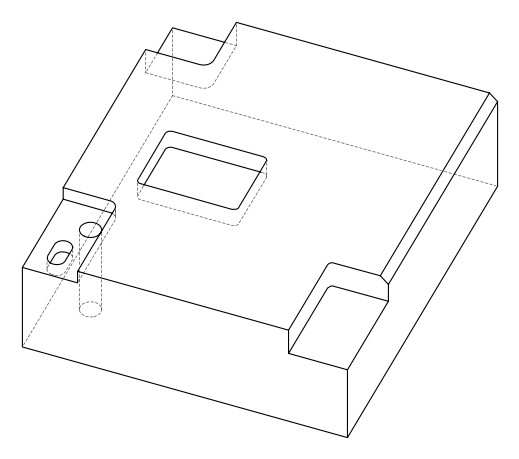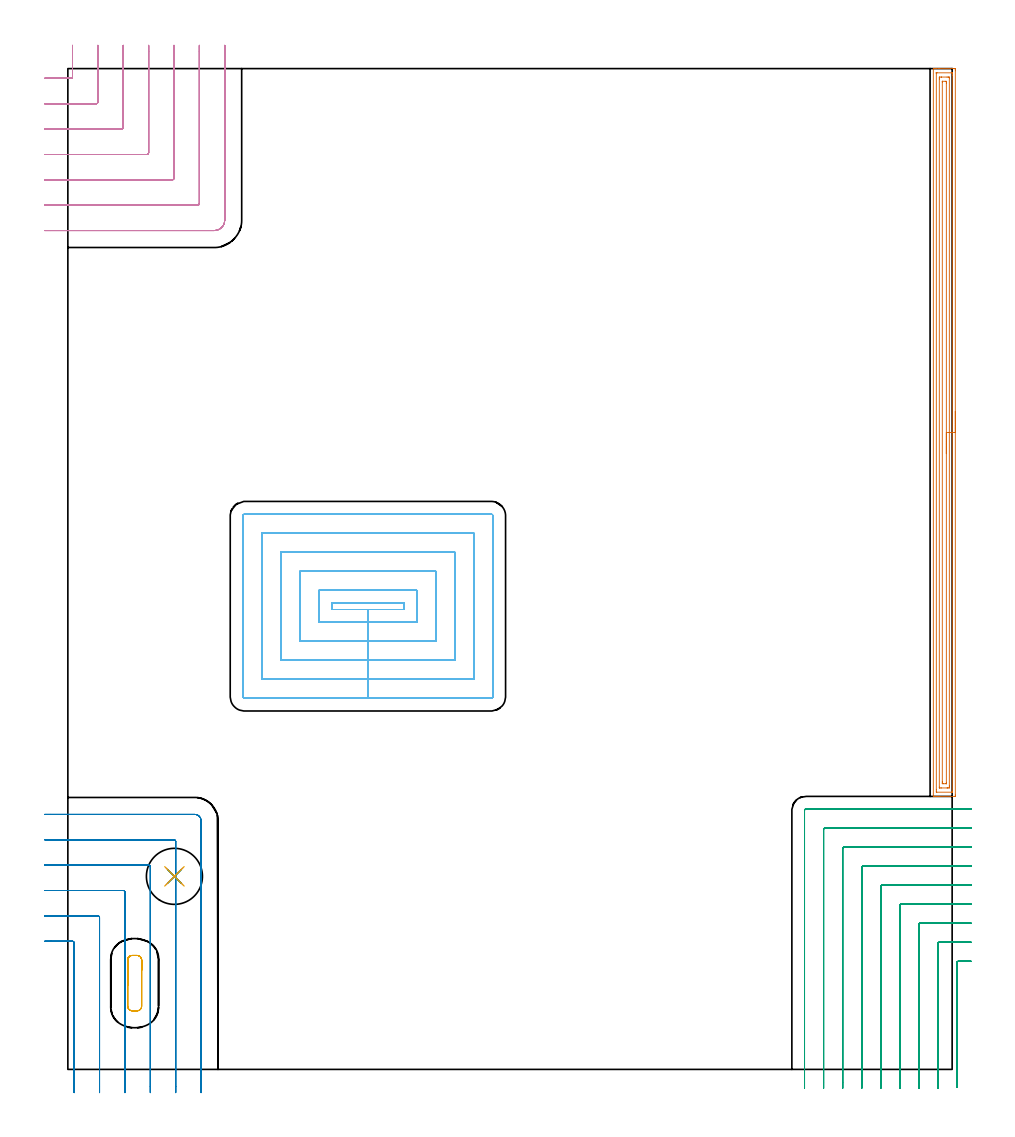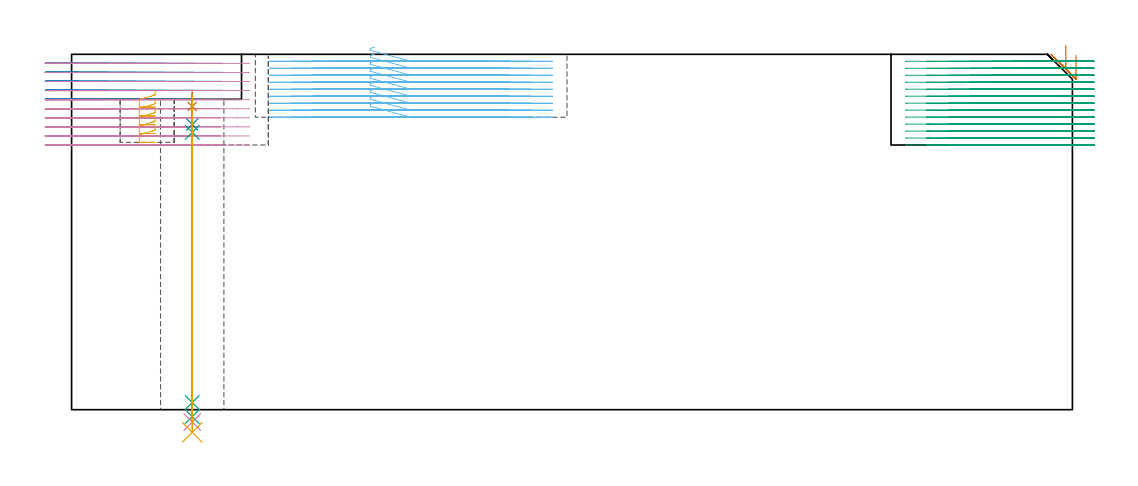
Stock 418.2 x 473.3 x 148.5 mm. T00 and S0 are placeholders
(PLAN: 11 operations, 9 tool changes, 102.3 min)
(1 AREA_MILL | FG_CHAMFER_SURFACE | UGT0205_001 | 11.25 min | 18929 mm3)
(2 MILL_CORNER_NOTCH_RECTANGULAR | CORNER_NOTCH_RECTANGULAR | NXT0201_012 | Follow Part, ap 4, ae 75% | 9.52 min | 171175 mm3)
(3 MILL_CORNER_NOTCH_RECTANGULAR_1 | CORNER_NOTCH_RECTANGULAR_1 | NXT0201_011 | Follow Part, ap 3, ae 75% | 35.79 min | 370201 mm3)
(4 MILL_CORNER_NOTCH_RECTANGULAR_2 | CORNER_NOTCH_RECTANGULAR_2 | NXT0201_012 | Follow Part, ap 4, ae 75% | 15.81 min | 262236 mm3)
(5 MILL_RECTANGULAR_POCKET | POCKET_RECTANGULAR_STRAIGHT | NXT0201_012 | Follow Part, ap 4, ae 75% | 1.16 min | 15552 mm3)
(6 MILL_RECTANGULAR_POCKET_1 | POCKET_RECTANGULAR_STRAIGHT_1 | NXT0201_011 | Follow Part, ap 3, ae 75% | 26.95 min | 338341 mm3)
(7 SPOT_DRILL | STEP1HOLE | NXT0321_9005460120000 | 0.05 min | 174 mm3)
(8 DRILL_BLIND_HOLE_INTO_CENTER | STEP1HOLE | NXT0301_041 | 0.06 min | 289 mm3)
(9 GUN_DRILL_THROUGH_HOLE | STEP1HOLE | UGT0307_002 | 0.59 min | 3326 mm3)
(10 SPADE_DRILL_TO_ENLARGE_THROUGH_HOLE | STEP1HOLE | UGT0306_007 | 0.55 min | 23875 mm3)
(11 DRILL_TO_ENLARGE_THROUGH_HOLE | STEP1HOLE | UGT0301_388 | 0.57 min | 43765 mm3)
(TOOL UGT0205_001 | Chamfer Mill 20 x 3 x 45 deg. | D20 FL50 Z2)
(TOOL NXT0201_012 | ENDMILL 16mm [2P460-1600-NA 1630] | D16 FL38 Z6)
(TOOL NXT0201_011 | ENDMILL 12mm [2P460-1200-NA 1630] | D12 FL38 Z6)
(TOOL NXT0321_9005460120000 | NC Spot Drill, 142deg, 12mm, Carbide, Uncoated | D12 PA142 FL30 Z2)
(TOOL NXT0301_041 | Carbide Drill 7mm [860.1-0700-035A1-MM 2214] | D7 PA140 FL53 Z2)
(TOOL UGT0307_002 | Gun Drill 6 mm | D6 PA130 FL24 Z1)
(TOOL UGT0306_007 | Spade Drill 16.5mm | D16.5 PA132 FL10 Z2)
(TOOL UGT0301_388 | Twist Drill 26.5 mm | D26.5 PA118 FL165 Z2)
(OP 1 AREA_MILL)
G17 G21 G94 G90
T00 M6
G54
G17 G0 G90 X419.7 Y311.2 S1061 M3
G43 Z158.5 H0
Z148.1
G94 G1 Y311.162 Z147.229 F250.
Y311.048 Z146.364
Y310.859 Z145.512
Y310.597 Z144.68
Y310.263 Z143.874
Y309.86 Z143.1
Y309.391 Z142.364
Y308.86 Z141.672
Y308.271 Z141.029
Y307.628 Z140.44
Y306.936 Z139.909
Y306.2 Z139.44
Y305.426 Z139.037
Y304.62 Z138.703
Y303.788 Z138.441
Y302.936 Z138.252
Y302.072 Z138.138
Y301.2 Z138.1
Y129.715
X419.695 Y129.204 Z138.103
X419.692 Y129.11 Z138.106
X419.593 Y129.1 Z138.205
X412.309 Z145.485
X411.764 Z146.033
X411.433 Z146.363
X410.887 Z146.909
X410.556 Z147.238
X409.587 Z148.212
X409.443 Z148.349
X409.419 Y129.101 Z148.373
X409.302 Y129.11 Z148.488
X409.3 Y129.269 Z148.5
Y473.131
X409.302 Y473.29 Z148.488
X409.441 Y473.297 Z148.351
X409.587 Y473.3 Z148.212
X409.895 Z147.905
X410.556 Z147.238
X411.764 Z146.033
X412.309 Z145.485
X418.717 Z139.081
X419.32 Y473.295 Z138.477
X419.692 Y473.29 Z138.105
X419.696 Y473.068 Z138.102
X419.699 Y472.685 Z138.101
X419.7 Y472.297 Z138.1
Y301.2
X418.286 Z139.514
X418.285 Y131.502 Z139.515
X418.284 Y131.135 Z139.516
X418.282 Y131.114 Z139.518
X418.28 Y131.111 Z139.52
X418.267 Y131.107 Z139.533
X418.198 Y131.102 Z139.602
X418.092 Y131.101 Z139.708
X417.961 Y131.1 Z139.839
X410.95 Y131.101 Z146.85
X410.778 Y131.104 Z147.022
X410.747 Y131.106 Z147.053
X410.721 Y131.111 Z147.079
X410.72 Y131.15 Z147.08
X410.716 Y131.339 Z147.084
X410.715 Y131.502 Z147.085
X410.714 Y132.234 Z147.086
Y470.898
X410.716 Y471.264 Z147.084
X410.718 Y471.286 Z147.082
X410.72 Y471.289 Z147.08
X410.733 Y471.293 Z147.067
X410.802 Y471.298 Z146.998
X410.907 Y471.299 Z146.893
X411.039 Y471.3 Z146.761
X418.05 Y471.299 Z139.75
X418.222 Y471.296 Z139.578
X418.252 Y471.294 Z139.548
X418.279 Y471.289 Z139.521
X418.28 Y471.25 Z139.52
X418.284 Y471.061 Z139.516
X418.285 Y470.898 Z139.515
X418.286 Y470.166 Z139.514
Y301.2
X416.871 Z140.929
Y133.997
X416.867 Y133.288 Z140.933
X416.864 Y133.111 Z140.936
X416.691 Y133.107 Z141.109
X415.998 Y133.1 Z141.802
X415.814 Z141.986
X413.185 Z144.615
X412.492 Y133.101 Z145.308
X412.309 Y133.106 Z145.491
X412.135 Y133.114 Z145.665
X412.131 Y133.288 Z145.669
X412.129 Y133.471 Z145.671
Y468.403
X412.133 Y469.112 Z145.667
X412.135 Y469.289 Z145.665
X412.309 Y469.293 Z145.491
X413.001 Y469.3 Z144.799
X413.185 Z144.615
X415.814 Z141.986
X416.507 Y469.299 Z141.293
X416.691 Y469.294 Z141.109
X416.865 Y469.286 Z140.935
X416.869 Y469.112 Z140.931
X416.871 Y468.929 Z140.929
Y301.2
X415.457 Z142.343
Y135.439
X415.455 Y135.262 Z142.345
X415.452 Y135.122 Z142.348
X415.45 Y135.109 Z142.35
X415.442 Y135.106 Z142.358
X415.417 Y135.102 Z142.383
X415.364 Y135.101 Z142.436
X414.036 Y135.1 Z143.764
X413.639 Y135.11 Z144.161
X413.549 Y135.113 Z144.251
X413.546 Y135.174 Z144.254
X413.545 Y135.238 Z144.255
X413.543 Y135.603 Z144.257
Y135.967
Y466.961
X413.545 Y467.138 Z144.255
X413.548 Y467.278 Z144.252
X413.55 Y467.291 Z144.25
X413.558 Y467.294 Z144.242
X413.583 Y467.297 Z144.217
X413.636 Y467.299 Z144.164
X414.964 Y467.3 Z142.836
X415.361 Y467.29 Z142.439
X415.451 Y467.287 Z142.349
X415.454 Y467.226 Z142.346
X415.455 Y467.162 Z142.345
X415.457 Y466.797 Z142.343
Y466.433
Y301.2
Y300.328 Z142.381
Y299.463 Z142.495
Y298.612 Z142.683
Y297.78 Z142.946
Y296.974 Z143.28
Y296.2 Z143.682
Y295.464 Z144.151
Y294.772 Z144.682
Y294.129 Z145.272
Y293.54 Z145.915
Y293.008 Z146.607
Y292.54 Z147.343
Y292.137 Z148.117
Y291.803 Z148.923
Y291.541 Z149.755
Y291.352 Z150.606
Y291.238 Z151.471
Y291.2 Z152.343
G0 Z158.5
M5
M2
(OP 2 MILL_CORNER_NOTCH_RECTANGULAR)
G17 G21 G94 G90
T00 M6
G54
G17 G0 G90 X3. Y-11. S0 M3
G43 Z158.5 H1
Z144.74
G94 G1 Y-8. F250.
Y59.806 F500.
G3 X2.206 Y60.6 R0.8
G1 X-8.
X-11. F250.
G0 Z158.5
X15. Y-11.
Z144.74
G1 Y-8.
Y71.806 F500.
G3 X14.206 Y72.6 R0.8
G1 X-8.
X-11. F250.
G0 Z158.5
X27. Y-11.
Z144.74
G1 Y-8.
Y83.805 F500.
G3 X26.205 Y84.6 R0.8
G1 X-8.
X-11. F250.
G0 Z158.5
X39. Y-11.
Z144.74
G1 Y-8.
Y95.805 F500.
G3 X38.205 Y96.6 R0.8
G1 X-8.
X-11. F250.
G0 Z158.5
X51. Y-11.
Z144.74
G1 Y-8.
Y107.805 F500.
G3 X50.205 Y108.6 R0.8
G1 X-8.
X-11. F250.
G0 Z158.5
X63. Y-11.
Z144.74
G1 Y-8.
Y117.6 F500.
G3 X60. Y120.6 R3.
G1 X-8.
X-11. F250.
G0 Z158.5
X3. Y-11.
Z140.98
G1 Y-8.
Y59.806 F500.
G3 X2.206 Y60.6 R0.8
G1 X-8.
X-11. F250.
G0 Z158.5
X15. Y-11.
Z140.98
G1 Y-8.
Y71.806 F500.
G3 X14.206 Y72.6 R0.8
G1 X-8.
X-11. F250.
G0 Z158.5
X27. Y-11.
Z140.98
G1 Y-8.
Y83.805 F500.
G3 X26.205 Y84.6 R0.8
G1 X-8.
X-11. F250.
G0 Z158.5
X39. Y-11.
Z140.98
G1 Y-8.
Y95.805 F500.
G3 X38.205 Y96.6 R0.8
G1 X-8.
X-11. F250.
G0 Z158.5
X51. Y-11.
Z140.98
G1 Y-8.
Y107.805 F500.
G3 X50.205 Y108.6 R0.8
G1 X-8.
X-11. F250.
G0 Z158.5
X63. Y-11.
Z140.98
G1 Y-8.
Y117.6 F500.
G3 X60. Y120.6 R3.
G1 X-8.
X-11. F250.
G0 Z158.5
X3. Y-11.
Z137.22
G1 Y-8.
Y59.806 F500.
G3 X2.206 Y60.6 R0.8
G1 X-8.
X-11. F250.
G0 Z158.5
X15. Y-11.
Z137.22
G1 Y-8.
Y71.806 F500.
G3 X14.206 Y72.6 R0.8
G1 X-8.
X-11. F250.
G0 Z158.5
X27. Y-11.
Z137.22
G1 Y-8.
Y83.805 F500.
G3 X26.205 Y84.6 R0.8
G1 X-8.
X-11. F250.
G0 Z158.5
X39. Y-11.
Z137.22
G1 Y-8.
Y95.805 F500.
G3 X38.205 Y96.6 R0.8
G1 X-8.
X-11. F250.
G0 Z158.5
X51. Y-11.
Z137.22
G1 Y-8.
Y107.805 F500.
G3 X50.205 Y108.6 R0.8
G1 X-8.
X-11. F250.
G0 Z158.5
X63. Y-11.
Z137.22
G1 Y-8.
Y117.6 F500.
G3 X60. Y120.6 R3.
G1 X-8.
X-11. F250.
G0 Z158.5
X3. Y-11.
Z133.46
G1 Y-8.
Y59.806 F500.
G3 X2.206 Y60.6 R0.8
G1 X-8.
X-11. F250.
G0 Z158.5
X15. Y-11.
Z133.46
G1 Y-8.
Y71.806 F500.
G3 X14.206 Y72.6 R0.8
G1 X-8.
X-11. F250.
G0 Z158.5
X27. Y-11.
Z133.46
G1 Y-8.
Y83.805 F500.
G3 X26.205 Y84.6 R0.8
G1 X-8.
X-11. F250.
G0 Z158.5
X39. Y-11.
Z133.46
G1 Y-8.
Y95.805 F500.
G3 X38.205 Y96.6 R0.8
G1 X-8.
X-11. F250.
G0 Z158.5
X51. Y-11.
Z133.46
G1 Y-8.
Y107.805 F500.
G3 X50.205 Y108.6 R0.8
G1 X-8.
X-11. F250.
G0 Z158.5
X63. Y-11.
Z133.46
G1 Y-8.
Y117.6 F500.
G3 X60. Y120.6 R3.
G1 X-8.
X-11. F250.
G0 Z158.5
X3. Y-11.
Z129.7
G1 Y-8.
Y59.806 F500.
G3 X2.206 Y60.6 R0.8
G1 X-8.
X-11. F250.
G0 Z158.5
X15. Y-11.
Z129.7
G1 Y-8.
Y71.806 F500.
G3 X14.206 Y72.6 R0.8
G1 X-8.
X-11. F250.
G0 Z158.5
X27. Y-11.
Z129.7
G1 Y-8.
Y83.805 F500.
G3 X26.205 Y84.6 R0.8
G1 X-8.
X-11. F250.
G0 Z158.5
X39. Y-11.
Z129.7
G1 Y-8.
Y95.805 F500.
G3 X38.205 Y96.6 R0.8
G1 X-8.
X-11. F250.
G0 Z158.5
X51. Y-11.
Z129.7
G1 Y-8.
Y107.805 F500.
G3 X50.205 Y108.6 R0.8
G1 X-8.
X-11. F250.
G0 Z158.5
X63. Y-11.
Z129.7
G1 Y-8.
Y117.6 F500.
G3 X60. Y120.6 R3.
G1 X-8.
X-11. F250.
G0 Z158.5
M5
M2
(OP 3 MILL_CORNER_NOTCH_RECTANGULAR_1)
G17 G21 G94 G90
T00 M6
G54
G17 G0 G90 X427.2 Y51.134 S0 M3
G43 Z158.5 H1
Z145.585
G94 G1 X424.2 Y51.104 F250.
G2 X423.475 Y51.1 R72. F500.
G1 X420.994
G3 X420.4 Y50.506 R0.6
G1 Y-5.582
Y-8.582 F250.
G0 Z158.5
X427.2 Y60.139
Z145.585
G1 X424.2 Y60.104
G2 X423.475 Y60.1 R63. F500.
G1 X411.994
G3 X411.4 Y59.506 R0.6
G1 Y-6.
Y-9. F250.
G0 Z158.5
X427.2 Y69.145
Z145.585
G1 X424.2 Y69.105
G2 X423.475 Y69.1 R54. F500.
G1 X402.995
G3 X402.4 Y68.505 R0.6
G1 Y-6.
Y-9. F250.
G0 Z158.5
X427.2 Y78.154
Z145.585
G1 X424.2 Y78.106
G2 X423.475 Y78.1 R45. F500.
G1 X393.995
G3 X393.4 Y77.505 R0.6
G1 Y-6.
Y-9. F250.
G0 Z158.5
X427.199 Y87.168
Z145.585
G1 X424.2 Y87.107
G2 X423.475 Y87.1 R36. F500.
G1 X384.995
G3 X384.4 Y86.505 R0.6
G1 Y-6.
Y-9. F250.
G0 Z158.5
X427.199 Y96.19
Z145.585
G1 X424.2 Y96.11
G2 X423.475 Y96.1 R27. F500.
G1 X375.996
G3 X375.4 Y95.504 R0.6
G1 Y-6.
Y-9. F250.
G0 Z158.5
X427.198 Y105.235
Z145.585
G1 X424.2 Y105.115
G2 X423.475 Y105.1 R18. F500.
G1 X366.996
G3 X366.4 Y104.504 R0.6
G1 Y-6.
Y-9. F250.
G0 Z158.5
X427.19 Y114.371
Z145.585
G1 X424.2 Y114.129
G2 X423.475 Y114.1 R9. F500.
G1 X357.996
G3 X357.4 Y113.504 R0.6
G1 Y-6.
Y-9. F250.
G0 Z158.5
X426.475 Y123.1
Z145.585
G1 X423.475
X349. F500.
G3 X348.4 Y122.5 R0.6
G1 Y-6.
Y-9. F250.
G0 Z158.5
X427.2 Y51.1
Z142.669
G1 X424.2
X420.994 F500.
G3 X420.4 Y50.506 R0.6
G1 Y-5.582
Y-8.582 F250.
G0 Z158.5
X427.2 Y60.1
Z142.669
G1 X424.2
X411.994 F500.
G3 X411.4 Y59.506 R0.6
G1 Y-6.
Y-9. F250.
G0 Z158.5
X427.2 Y69.1
Z142.669
G1 X424.2
X402.995 F500.
G3 X402.4 Y68.505 R0.6
G1 Y-6.
Y-9. F250.
G0 Z158.5
X427.2 Y78.1
Z142.669
G1 X424.2
X393.995 F500.
G3 X393.4 Y77.505 R0.6
G1 Y-6.
Y-9. F250.
G0 Z158.5
X427.2 Y87.1
Z142.669
G1 X424.2
X384.995 F500.
G3 X384.4 Y86.505 R0.6
G1 Y-6.
Y-9. F250.
G0 Z158.5
X427.2 Y96.1
Z142.669
G1 X424.2
X375.996 F500.
G3 X375.4 Y95.504 R0.6
G1 Y-6.
Y-9. F250.
G0 Z158.5
X427.2 Y105.1
Z142.669
G1 X424.2
X366.996 F500.
G3 X366.4 Y104.504 R0.6
G1 Y-6.
Y-9. F250.
G0 Z158.5
X427.2 Y114.1
Z142.669
G1 X424.2
X357.996 F500.
G3 X357.4 Y113.504 R0.6
G1 Y-6.
Y-9. F250.
G0 Z158.5
X427.2 Y123.1
Z142.669
G1 X424.2
X349. F500.
G3 X348.4 Y122.5 R0.6
G1 Y-6.
Y-9. F250.
G0 Z158.5
X427.2 Y51.1
Z139.754
G1 X424.2
X420.994 F500.
G3 X420.4 Y50.506 R0.6
G1 Y-5.582
Y-8.582 F250.
G0 Z158.5
X427.2 Y60.1
Z139.754
G1 X424.2
X411.994 F500.
G3 X411.4 Y59.506 R0.6
G1 Y-6.
Y-9. F250.
G0 Z158.5
X427.2 Y69.1
Z139.754
G1 X424.2
X402.995 F500.
G3 X402.4 Y68.505 R0.6
G1 Y-6.
Y-9. F250.
G0 Z158.5
X427.2 Y78.1
Z139.754
G1 X424.2
X393.995 F500.
G3 X393.4 Y77.505 R0.6
G1 Y-6.
Y-9. F250.
G0 Z158.5
X427.2 Y87.1
Z139.754
G1 X424.2
X384.995 F500.
G3 X384.4 Y86.505 R0.6
G1 Y-6.
Y-9. F250.
G0 Z158.5
X427.2 Y96.1
Z139.754
G1 X424.2
X375.996 F500.
G3 X375.4 Y95.504 R0.6
G1 Y-6.
Y-9. F250.
G0 Z158.5
X427.2 Y105.1
Z139.754
G1 X424.2
X366.996 F500.
G3 X366.4 Y104.504 R0.6
G1 Y-6.
Y-9. F250.
G0 Z158.5
X427.2 Y114.1
Z139.754
G1 X424.2
X357.996 F500.
G3 X357.4 Y113.504 R0.6
G1 Y-6.
Y-9. F250.
G0 Z158.5
X427.2 Y123.1
Z139.754
G1 X424.2
X349. F500.
G3 X348.4 Y122.5 R0.6
G1 Y-6.
Y-9. F250.
G0 Z158.5
X427.2 Y51.1
Z136.838
G1 X424.2
X420.994 F500.
G3 X420.4 Y50.506 R0.6
G1 Y-5.582
Y-8.582 F250.
G0 Z158.5
X427.2 Y60.1
Z136.838
G1 X424.2
X411.994 F500.
G3 X411.4 Y59.506 R0.6
G1 Y-6.
Y-9. F250.
G0 Z158.5
X427.2 Y69.1
Z136.838
G1 X424.2
X402.995 F500.
G3 X402.4 Y68.505 R0.6
G1 Y-6.
Y-9. F250.
G0 Z158.5
X427.2 Y78.1
Z136.838
G1 X424.2
X393.995 F500.
G3 X393.4 Y77.505 R0.6
G1 Y-6.
Y-9. F250.
G0 Z158.5
X427.2 Y87.1
Z136.838
G1 X424.2
X384.995 F500.
G3 X384.4 Y86.505 R0.6
G1 Y-6.
Y-9. F250.
G0 Z158.5
X427.2 Y96.1
Z136.838
G1 X424.2
X375.996 F500.
G3 X375.4 Y95.504 R0.6
G1 Y-6.
Y-9. F250.
G0 Z158.5
X427.2 Y105.1
Z136.838
G1 X424.2
X366.996 F500.
G3 X366.4 Y104.504 R0.6
G1 Y-6.
Y-9. F250.
G0 Z158.5
X427.2 Y114.1
Z136.838
G1 X424.2
X357.996 F500.
G3 X357.4 Y113.504 R0.6
G1 Y-6.
Y-9. F250.
G0 Z158.5
X427.2 Y123.1
Z136.838
G1 X424.2
X349. F500.
G3 X348.4 Y122.5 R0.6
G1 Y-6.
Y-9. F250.
G0 Z158.5
X427.2 Y51.1
Z133.923
G1 X424.2
X420.994 F500.
G3 X420.4 Y50.506 R0.6
G1 Y-5.582
Y-8.582 F250.
G0 Z158.5
X427.2 Y60.1
Z133.923
G1 X424.2
X411.994 F500.
G3 X411.4 Y59.506 R0.6
G1 Y-6.
Y-9. F250.
G0 Z158.5
X427.2 Y69.1
Z133.923
G1 X424.2
X402.995 F500.
G3 X402.4 Y68.505 R0.6
G1 Y-6.
Y-9. F250.
G0 Z158.5
X427.2 Y78.1
Z133.923
G1 X424.2
X393.995 F500.
G3 X393.4 Y77.505 R0.6
G1 Y-6.
Y-9. F250.
G0 Z158.5
X427.2 Y87.1
Z133.923
G1 X424.2
X384.995 F500.
G3 X384.4 Y86.505 R0.6
G1 Y-6.
Y-9. F250.
G0 Z158.5
X427.2 Y96.1
Z133.923
G1 X424.2
X375.996 F500.
G3 X375.4 Y95.504 R0.6
G1 Y-6.
Y-9. F250.
G0 Z158.5
X427.2 Y105.1
Z133.923
G1 X424.2
X366.996 F500.
G3 X366.4 Y104.504 R0.6
G1 Y-6.
Y-9. F250.
G0 Z158.5
X427.2 Y114.1
Z133.923
G1 X424.2
X357.996 F500.
G3 X357.4 Y113.504 R0.6
G1 Y-6.
Y-9. F250.
G0 Z158.5
X427.2 Y123.1
Z133.923
G1 X424.2
X349. F500.
G3 X348.4 Y122.5 R0.6
G1 Y-6.
Y-9. F250.
G0 Z158.5
X427.2 Y51.1
Z131.008
G1 X424.2
X420.994 F500.
G3 X420.4 Y50.506 R0.6
G1 Y-5.582
Y-8.582 F250.
G0 Z158.5
X427.2 Y60.1
Z131.008
G1 X424.2
X411.994 F500.
G3 X411.4 Y59.506 R0.6
G1 Y-6.
Y-9. F250.
G0 Z158.5
X427.2 Y69.1
Z131.008
G1 X424.2
X402.995 F500.
G3 X402.4 Y68.505 R0.6
G1 Y-6.
Y-9. F250.
G0 Z158.5
X427.2 Y78.1
Z131.008
G1 X424.2
X393.995 F500.
G3 X393.4 Y77.505 R0.6
G1 Y-6.
Y-9. F250.
G0 Z158.5
X427.2 Y87.1
Z131.008
G1 X424.2
X384.995 F500.
G3 X384.4 Y86.505 R0.6
G1 Y-6.
Y-9. F250.
G0 Z158.5
X427.2 Y96.1
Z131.008
G1 X424.2
X375.996 F500.
G3 X375.4 Y95.504 R0.6
G1 Y-6.
Y-9. F250.
G0 Z158.5
X427.2 Y105.1
Z131.008
G1 X424.2
X366.996 F500.
G3 X366.4 Y104.504 R0.6
G1 Y-6.
Y-9. F250.
G0 Z158.5
X427.2 Y114.1
Z131.008
G1 X424.2
X357.996 F500.
G3 X357.4 Y113.504 R0.6
G1 Y-6.
Y-9. F250.
G0 Z158.5
X427.2 Y123.1
Z131.008
G1 X424.2
X349. F500.
G3 X348.4 Y122.5 R0.6
G1 Y-6.
Y-9. F250.
G0 Z158.5
X427.2 Y51.1
Z128.092
G1 X424.2
X420.994 F500.
G3 X420.4 Y50.506 R0.6
G1 Y-5.582
Y-8.582 F250.
G0 Z158.5
X427.2 Y60.1
Z128.092
G1 X424.2
X411.994 F500.
G3 X411.4 Y59.506 R0.6
G1 Y-6.
Y-9. F250.
G0 Z158.5
X427.2 Y69.1
Z128.092
G1 X424.2
X402.995 F500.
G3 X402.4 Y68.505 R0.6
G1 Y-6.
Y-9. F250.
G0 Z158.5
X427.2 Y78.1
Z128.092
G1 X424.2
X393.995 F500.
G3 X393.4 Y77.505 R0.6
G1 Y-6.
Y-9. F250.
G0 Z158.5
X427.2 Y87.1
Z128.092
G1 X424.2
X384.995 F500.
G3 X384.4 Y86.505 R0.6
G1 Y-6.
Y-9. F250.
G0 Z158.5
X427.2 Y96.1
Z128.092
G1 X424.2
X375.996 F500.
G3 X375.4 Y95.504 R0.6
G1 Y-6.
Y-9. F250.
G0 Z158.5
X427.2 Y105.1
Z128.092
G1 X424.2
X366.996 F500.
G3 X366.4 Y104.504 R0.6
G1 Y-6.
Y-9. F250.
G0 Z158.5
X427.2 Y114.1
Z128.092
G1 X424.2
X357.996 F500.
G3 X357.4 Y113.504 R0.6
G1 Y-6.
Y-9. F250.
G0 Z158.5
X427.2 Y123.1
Z128.092
G1 X424.2
X349. F500.
G3 X348.4 Y122.5 R0.6
G1 Y-6.
Y-9. F250.
G0 Z158.5
X427.2 Y51.1
Z125.177
G1 X424.2
X420.994 F500.
G3 X420.4 Y50.506 R0.6
G1 Y-5.582
Y-8.582 F250.
G0 Z158.5
X427.2 Y60.1
Z125.177
G1 X424.2
X411.994 F500.
G3 X411.4 Y59.506 R0.6
G1 Y-6.
Y-9. F250.
G0 Z158.5
X427.2 Y69.1
Z125.177
G1 X424.2
X402.995 F500.
G3 X402.4 Y68.505 R0.6
G1 Y-6.
Y-9. F250.
G0 Z158.5
X427.2 Y78.1
Z125.177
G1 X424.2
X393.995 F500.
G3 X393.4 Y77.505 R0.6
G1 Y-6.
Y-9. F250.
G0 Z158.5
X427.2 Y87.1
Z125.177
G1 X424.2
X384.995 F500.
G3 X384.4 Y86.505 R0.6
G1 Y-6.
Y-9. F250.
G0 Z158.5
X427.2 Y96.1
Z125.177
G1 X424.2
X375.996 F500.
G3 X375.4 Y95.504 R0.6
G1 Y-6.
Y-9. F250.
G0 Z158.5
X427.2 Y105.1
Z125.177
G1 X424.2
X366.996 F500.
G3 X366.4 Y104.504 R0.6
G1 Y-6.
Y-9. F250.
G0 Z158.5
X427.2 Y114.1
Z125.177
G1 X424.2
X357.996 F500.
G3 X357.4 Y113.504 R0.6
G1 Y-6.
Y-9. F250.
G0 Z158.5
X427.2 Y123.1
Z125.177
G1 X424.2
X349. F500.
G3 X348.4 Y122.5 R0.6
G1 Y-6.
Y-9. F250.
G0 Z158.5
X427.2 Y51.1
Z122.262
G1 X424.2
X420.994 F500.
G3 X420.4 Y50.506 R0.6
G1 Y-5.582
Y-8.582 F250.
G0 Z158.5
X427.2 Y60.1
Z122.262
G1 X424.2
X411.994 F500.
G3 X411.4 Y59.506 R0.6
G1 Y-6.
Y-9. F250.
G0 Z158.5
X427.2 Y69.1
Z122.262
G1 X424.2
X402.995 F500.
G3 X402.4 Y68.505 R0.6
G1 Y-6.
Y-9. F250.
G0 Z158.5
X427.2 Y78.1
Z122.262
G1 X424.2
X393.995 F500.
G3 X393.4 Y77.505 R0.6
G1 Y-6.
Y-9. F250.
G0 Z158.5
X427.2 Y87.1
Z122.262
G1 X424.2
X384.995 F500.
G3 X384.4 Y86.505 R0.6
G1 Y-6.
Y-9. F250.
G0 Z158.5
X427.2 Y96.1
Z122.262
G1 X424.2
X375.996 F500.
G3 X375.4 Y95.504 R0.6
G1 Y-6.
Y-9. F250.
G0 Z158.5
X427.2 Y105.1
Z122.262
G1 X424.2
X366.996 F500.
G3 X366.4 Y104.504 R0.6
G1 Y-6.
Y-9. F250.
G0 Z158.5
X427.2 Y114.1
Z122.262
G1 X424.2
X357.996 F500.
G3 X357.4 Y113.504 R0.6
G1 Y-6.
Y-9. F250.
G0 Z158.5
X427.2 Y123.1
Z122.262
G1 X424.2
X349. F500.
G3 X348.4 Y122.5 R0.6
G1 Y-6.
Y-9. F250.
G0 Z158.5
X427.2 Y51.1
Z119.346
G1 X424.2
X420.994 F500.
G3 X420.4 Y50.506 R0.6
G1 Y-5.582
Y-8.582 F250.
G0 Z158.5
X427.2 Y60.1
Z119.346
G1 X424.2
X411.994 F500.
G3 X411.4 Y59.506 R0.6
G1 Y-6.
Y-9. F250.
G0 Z158.5
X427.2 Y69.1
Z119.346
G1 X424.2
X402.995 F500.
G3 X402.4 Y68.505 R0.6
G1 Y-6.
Y-9. F250.
G0 Z158.5
X427.2 Y78.1
Z119.346
G1 X424.2
X393.995 F500.
G3 X393.4 Y77.505 R0.6
G1 Y-6.
Y-9. F250.
G0 Z158.5
X427.2 Y87.1
Z119.346
G1 X424.2
X384.995 F500.
G3 X384.4 Y86.505 R0.6
G1 Y-6.
Y-9. F250.
G0 Z158.5
X427.2 Y96.1
Z119.346
G1 X424.2
X375.996 F500.
G3 X375.4 Y95.504 R0.6
G1 Y-6.
Y-9. F250.
G0 Z158.5
X427.2 Y105.1
Z119.346
G1 X424.2
X366.996 F500.
G3 X366.4 Y104.504 R0.6
G1 Y-6.
Y-9. F250.
G0 Z158.5
X427.2 Y114.1
Z119.346
G1 X424.2
X357.996 F500.
G3 X357.4 Y113.504 R0.6
G1 Y-6.
Y-9. F250.
G0 Z158.5
X427.2 Y123.1
Z119.346
G1 X424.2
X349. F500.
G3 X348.4 Y122.5 R0.6
G1 Y-6.
Y-9. F250.
G0 Z158.5
X427.2 Y51.1
Z116.431
G1 X424.2
X420.994 F500.
G3 X420.4 Y50.506 R0.6
G1 Y-5.582
Y-8.582 F250.
G0 Z158.5
X427.2 Y60.1
Z116.431
G1 X424.2
X411.994 F500.
G3 X411.4 Y59.506 R0.6
G1 Y-6.
Y-9. F250.
G0 Z158.5
X427.2 Y69.1
Z116.431
G1 X424.2
X402.995 F500.
G3 X402.4 Y68.505 R0.6
G1 Y-6.
Y-9. F250.
G0 Z158.5
X427.2 Y78.1
Z116.431
G1 X424.2
X393.995 F500.
G3 X393.4 Y77.505 R0.6
G1 Y-6.
Y-9. F250.
G0 Z158.5
X427.2 Y87.1
Z116.431
G1 X424.2
X384.995 F500.
G3 X384.4 Y86.505 R0.6
G1 Y-6.
Y-9. F250.
G0 Z158.5
X427.2 Y96.1
Z116.431
G1 X424.2
X375.996 F500.
G3 X375.4 Y95.504 R0.6
G1 Y-6.
Y-9. F250.
G0 Z158.5
X427.2 Y105.1
Z116.431
G1 X424.2
X366.996 F500.
G3 X366.4 Y104.504 R0.6
G1 Y-6.
Y-9. F250.
G0 Z158.5
X427.2 Y114.1
Z116.431
G1 X424.2
X357.996 F500.
G3 X357.4 Y113.504 R0.6
G1 Y-6.
Y-9. F250.
G0 Z158.5
X427.2 Y123.1
Z116.431
G1 X424.2
X349. F500.
G3 X348.4 Y122.5 R0.6
G1 Y-6.
Y-9. F250.
G0 Z158.5
X427.2 Y51.1
Z113.515
G1 X424.2
X420.994 F500.
G3 X420.4 Y50.506 R0.6
G1 Y-5.582
Y-8.582 F250.
G0 Z158.5
X427.2 Y60.1
Z113.515
G1 X424.2
X411.994 F500.
G3 X411.4 Y59.506 R0.6
G1 Y-6.
Y-9. F250.
G0 Z158.5
X427.2 Y69.1
Z113.515
G1 X424.2
X402.995 F500.
G3 X402.4 Y68.505 R0.6
G1 Y-6.
Y-9. F250.
G0 Z158.5
X427.2 Y78.1
Z113.515
G1 X424.2
X393.995 F500.
G3 X393.4 Y77.505 R0.6
G1 Y-6.
Y-9. F250.
G0 Z158.5
X427.2 Y87.1
Z113.515
G1 X424.2
X384.995 F500.
G3 X384.4 Y86.505 R0.6
G1 Y-6.
Y-9. F250.
G0 Z158.5
X427.2 Y96.1
Z113.515
G1 X424.2
X375.996 F500.
G3 X375.4 Y95.504 R0.6
G1 Y-6.
Y-9. F250.
G0 Z158.5
X427.2 Y105.1
Z113.515
G1 X424.2
X366.996 F500.
G3 X366.4 Y104.504 R0.6
G1 Y-6.
Y-9. F250.
G0 Z158.5
X427.2 Y114.1
Z113.515
G1 X424.2
X357.996 F500.
G3 X357.4 Y113.504 R0.6
G1 Y-6.
Y-9. F250.
G0 Z158.5
X427.2 Y123.1
Z113.515
G1 X424.2
X349. F500.
G3 X348.4 Y122.5 R0.6
G1 Y-6.
Y-9. F250.
G0 Z158.5
X427.2 Y51.1
Z110.6
G1 X424.2
X420.994 F500.
G3 X420.4 Y50.506 R0.6
G1 Y-5.582
Y-8.582 F250.
G0 Z158.5
X427.2 Y60.1
Z110.6
G1 X424.2
X411.994 F500.
G3 X411.4 Y59.506 R0.6
G1 Y-6.
Y-9. F250.
G0 Z158.5
X427.2 Y69.1
Z110.6
G1 X424.2
X402.995 F500.
G3 X402.4 Y68.505 R0.6
G1 Y-6.
Y-9. F250.
G0 Z158.5
X427.2 Y78.1
Z110.6
G1 X424.2
X393.995 F500.
G3 X393.4 Y77.505 R0.6
G1 Y-6.
Y-9. F250.
G0 Z158.5
X427.2 Y87.1
Z110.6
G1 X424.2
X384.995 F500.
G3 X384.4 Y86.505 R0.6
G1 Y-6.
Y-9. F250.
G0 Z158.5
X427.2 Y96.1
Z110.6
G1 X424.2
X375.996 F500.
G3 X375.4 Y95.504 R0.6
G1 Y-6.
Y-9. F250.
G0 Z158.5
X427.2 Y105.1
Z110.6
G1 X424.2
X366.996 F500.
G3 X366.4 Y104.504 R0.6
G1 Y-6.
Y-9. F250.
G0 Z158.5
X427.2 Y114.1
Z110.6
G1 X424.2
X357.996 F500.
G3 X357.4 Y113.504 R0.6
G1 Y-6.
Y-9. F250.
G0 Z158.5
X427.2 Y123.1
Z110.6
G1 X424.2
X349. F500.
G3 X348.4 Y122.5 R0.6
G1 Y-6.
Y-9. F250.
G0 Z158.5
M5
M2
(OP 4 MILL_CORNER_NOTCH_RECTANGULAR_2)
G17 G21 G94 G90
T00 M6
G54
G17 G0 G90 X-11. Y468.7 S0 M3
G43 Z158.5 H1
Z144.71
G94 G1 X-8. F250.
X1.406 F500.
G3 X2.2 Y469.494 R0.8
G1 Y481.3
Y484.3 F250.
G0 Z158.5
X-11. Y456.7
Z144.71
G1 X-8.
X13.406 F500.
G3 X14.2 Y457.494 R0.8
G1 Y481.3
Y484.3 F250.
G0 Z158.5
X-11. Y444.7
Z144.71
G1 X-8.
X25.405 F500.
G3 X26.2 Y445.495 R0.8
G1 Y481.3
Y484.3 F250.
G0 Z158.5
X-11. Y432.7
Z144.71
G1 X-8.
X37.405 F500.
G3 X38.2 Y433.495 R0.8
G1 Y481.3
Y484.3 F250.
G0 Z158.5
X-11. Y420.7
Z144.71
G1 X-8.
X49.405 F500.
G3 X50.2 Y421.495 R0.8
G1 Y481.3
Y484.3 F250.
G0 Z158.5
X-11. Y408.7
Z144.71
G1 X-8.
X61.405 F500.
G3 X62.2 Y409.495 R0.8
G1 Y481.3
Y484.3 F250.
G0 Z158.5
X-11. Y396.7
Z144.71
G1 X-8.
X69.2 F500.
G3 X74.2 Y401.7 R5.
G1 Y481.3
Y484.3 F250.
G0 Z158.5
X-11. Y468.7
Z140.92
G1 X-8.
X1.406 F500.
G3 X2.2 Y469.494 R0.8
G1 Y481.3
Y484.3 F250.
G0 Z158.5
X-11. Y456.7
Z140.92
G1 X-8.
X13.406 F500.
G3 X14.2 Y457.494 R0.8
G1 Y481.3
Y484.3 F250.
G0 Z158.5
X-11. Y444.7
Z140.92
G1 X-8.
X25.405 F500.
G3 X26.2 Y445.495 R0.8
G1 Y481.3
Y484.3 F250.
G0 Z158.5
X-11. Y432.7
Z140.92
G1 X-8.
X37.405 F500.
G3 X38.2 Y433.495 R0.8
G1 Y481.3
Y484.3 F250.
G0 Z158.5
X-11. Y420.7
Z140.92
G1 X-8.
X49.405 F500.
G3 X50.2 Y421.495 R0.8
G1 Y481.3
Y484.3 F250.
G0 Z158.5
X-11. Y408.7
Z140.92
G1 X-8.
X61.405 F500.
G3 X62.2 Y409.495 R0.8
G1 Y481.3
Y484.3 F250.
G0 Z158.5
X-11. Y396.7
Z140.92
G1 X-8.
X69.2 F500.
G3 X74.2 Y401.7 R5.
G1 Y481.3
Y484.3 F250.
G0 Z158.5
X-11. Y468.7
Z137.13
G1 X-8.
X1.406 F500.
G3 X2.2 Y469.494 R0.8
G1 Y481.3
Y484.3 F250.
G0 Z158.5
X-11. Y456.7
Z137.13
G1 X-8.
X13.406 F500.
G3 X14.2 Y457.494 R0.8
G1 Y481.3
Y484.3 F250.
G0 Z158.5
X-11. Y444.7
Z137.13
G1 X-8.
X25.405 F500.
G3 X26.2 Y445.495 R0.8
G1 Y481.3
Y484.3 F250.
G0 Z158.5
X-11. Y432.7
Z137.13
G1 X-8.
X37.405 F500.
G3 X38.2 Y433.495 R0.8
G1 Y481.3
Y484.3 F250.
G0 Z158.5
X-11. Y420.7
Z137.13
G1 X-8.
X49.405 F500.
G3 X50.2 Y421.495 R0.8
G1 Y481.3
Y484.3 F250.
G0 Z158.5
X-11. Y408.7
Z137.13
G1 X-8.
X61.405 F500.
G3 X62.2 Y409.495 R0.8
G1 Y481.3
Y484.3 F250.
G0 Z158.5
X-11. Y396.7
Z137.13
G1 X-8.
X69.2 F500.
G3 X74.2 Y401.7 R5.
G1 Y481.3
Y484.3 F250.
G0 Z158.5
X-11. Y468.7
Z133.34
G1 X-8.
X1.406 F500.
G3 X2.2 Y469.494 R0.8
G1 Y481.3
Y484.3 F250.
G0 Z158.5
X-11. Y456.7
Z133.34
G1 X-8.
X13.406 F500.
G3 X14.2 Y457.494 R0.8
G1 Y481.3
Y484.3 F250.
G0 Z158.5
X-11. Y444.7
Z133.34
G1 X-8.
X25.405 F500.
G3 X26.2 Y445.495 R0.8
G1 Y481.3
Y484.3 F250.
G0 Z158.5
X-11. Y432.7
Z133.34
G1 X-8.
X37.405 F500.
G3 X38.2 Y433.495 R0.8
G1 Y481.3
Y484.3 F250.
G0 Z158.5
X-11. Y420.7
Z133.34
G1 X-8.
X49.405 F500.
G3 X50.2 Y421.495 R0.8
G1 Y481.3
Y484.3 F250.
G0 Z158.5
X-11. Y408.7
Z133.34
G1 X-8.
X61.405 F500.
G3 X62.2 Y409.495 R0.8
G1 Y481.3
Y484.3 F250.
G0 Z158.5
X-11. Y396.7
Z133.34
G1 X-8.
X69.2 F500.
G3 X74.2 Y401.7 R5.
G1 Y481.3
Y484.3 F250.
G0 Z158.5
X-11. Y468.7
Z129.55
G1 X-8.
X1.406 F500.
G3 X2.2 Y469.494 R0.8
G1 Y481.3
Y484.3 F250.
G0 Z158.5
X-11. Y456.7
Z129.55
G1 X-8.
X13.406 F500.
G3 X14.2 Y457.494 R0.8
G1 Y481.3
Y484.3 F250.
G0 Z158.5
X-11. Y444.7
Z129.55
G1 X-8.
X25.405 F500.
G3 X26.2 Y445.495 R0.8
G1 Y481.3
Y484.3 F250.
G0 Z158.5
X-11. Y432.7
Z129.55
G1 X-8.
X37.405 F500.
G3 X38.2 Y433.495 R0.8
G1 Y481.3
Y484.3 F250.
G0 Z158.5
X-11. Y420.7
Z129.55
G1 X-8.
X49.405 F500.
G3 X50.2 Y421.495 R0.8
G1 Y481.3
Y484.3 F250.
G0 Z158.5
X-11. Y408.7
Z129.55
G1 X-8.
X61.405 F500.
G3 X62.2 Y409.495 R0.8
G1 Y481.3
Y484.3 F250.
G0 Z158.5
X-11. Y396.7
Z129.55
G1 X-8.
X69.2 F500.
G3 X74.2 Y401.7 R5.
G1 Y481.3
Y484.3 F250.
G0 Z158.5
X-11. Y468.7
Z125.76
G1 X-8.
X1.406 F500.
G3 X2.2 Y469.494 R0.8
G1 Y481.3
Y484.3 F250.
G0 Z158.5
X-11. Y456.7
Z125.76
G1 X-8.
X13.406 F500.
G3 X14.2 Y457.494 R0.8
G1 Y481.3
Y484.3 F250.
G0 Z158.5
X-11. Y444.7
Z125.76
G1 X-8.
X25.405 F500.
G3 X26.2 Y445.495 R0.8
G1 Y481.3
Y484.3 F250.
G0 Z158.5
X-11. Y432.7
Z125.76
G1 X-8.
X37.405 F500.
G3 X38.2 Y433.495 R0.8
G1 Y481.3
Y484.3 F250.
G0 Z158.5
X-11. Y420.7
Z125.76
G1 X-8.
X49.405 F500.
G3 X50.2 Y421.495 R0.8
G1 Y481.3
Y484.3 F250.
G0 Z158.5
X-11. Y408.7
Z125.76
G1 X-8.
X61.405 F500.
G3 X62.2 Y409.495 R0.8
G1 Y481.3
Y484.3 F250.
G0 Z158.5
X-11. Y396.7
Z125.76
G1 X-8.
X69.2 F500.
G3 X74.2 Y401.7 R5.
G1 Y481.3
Y484.3 F250.
G0 Z158.5
X-11. Y468.7
Z121.97
G1 X-8.
X1.406 F500.
G3 X2.2 Y469.494 R0.8
G1 Y481.3
Y484.3 F250.
G0 Z158.5
X-11. Y456.7
Z121.97
G1 X-8.
X13.406 F500.
G3 X14.2 Y457.494 R0.8
G1 Y481.3
Y484.3 F250.
G0 Z158.5
X-11. Y444.7
Z121.97
G1 X-8.
X25.405 F500.
G3 X26.2 Y445.495 R0.8
G1 Y481.3
Y484.3 F250.
G0 Z158.5
X-11. Y432.7
Z121.97
G1 X-8.
X37.405 F500.
G3 X38.2 Y433.495 R0.8
G1 Y481.3
Y484.3 F250.
G0 Z158.5
X-11. Y420.7
Z121.97
G1 X-8.
X49.405 F500.
G3 X50.2 Y421.495 R0.8
G1 Y481.3
Y484.3 F250.
G0 Z158.5
X-11. Y408.7
Z121.97
G1 X-8.
X61.405 F500.
G3 X62.2 Y409.495 R0.8
G1 Y481.3
Y484.3 F250.
G0 Z158.5
X-11. Y396.7
Z121.97
G1 X-8.
X69.2 F500.
G3 X74.2 Y401.7 R5.
G1 Y481.3
Y484.3 F250.
G0 Z158.5
X-11. Y468.7
Z118.18
G1 X-8.
X1.406 F500.
G3 X2.2 Y469.494 R0.8
G1 Y481.3
Y484.3 F250.
G0 Z158.5
X-11. Y456.7
Z118.18
G1 X-8.
X13.406 F500.
G3 X14.2 Y457.494 R0.8
G1 Y481.3
Y484.3 F250.
G0 Z158.5
X-11. Y444.7
Z118.18
G1 X-8.
X25.405 F500.
G3 X26.2 Y445.495 R0.8
G1 Y481.3
Y484.3 F250.
G0 Z158.5
X-11. Y432.7
Z118.18
G1 X-8.
X37.405 F500.
G3 X38.2 Y433.495 R0.8
G1 Y481.3
Y484.3 F250.
G0 Z158.5
X-11. Y420.7
Z118.18
G1 X-8.
X49.405 F500.
G3 X50.2 Y421.495 R0.8
G1 Y481.3
Y484.3 F250.
G0 Z158.5
X-11. Y408.7
Z118.18
G1 X-8.
X61.405 F500.
G3 X62.2 Y409.495 R0.8
G1 Y481.3
Y484.3 F250.
G0 Z158.5
X-11. Y396.7
Z118.18
G1 X-8.
X69.2 F500.
G3 X74.2 Y401.7 R5.
G1 Y481.3
Y484.3 F250.
G0 Z158.5
X-11. Y468.7
Z114.39
G1 X-8.
X1.406 F500.
G3 X2.2 Y469.494 R0.8
G1 Y481.3
Y484.3 F250.
G0 Z158.5
X-11. Y456.7
Z114.39
G1 X-8.
X13.406 F500.
G3 X14.2 Y457.494 R0.8
G1 Y481.3
Y484.3 F250.
G0 Z158.5
X-11. Y444.7
Z114.39
G1 X-8.
X25.405 F500.
G3 X26.2 Y445.495 R0.8
G1 Y481.3
Y484.3 F250.
G0 Z158.5
X-11. Y432.7
Z114.39
G1 X-8.
X37.405 F500.
G3 X38.2 Y433.495 R0.8
G1 Y481.3
Y484.3 F250.
G0 Z158.5
X-11. Y420.7
Z114.39
G1 X-8.
X49.405 F500.
G3 X50.2 Y421.495 R0.8
G1 Y481.3
Y484.3 F250.
G0 Z158.5
X-11. Y408.7
Z114.39
G1 X-8.
X61.405 F500.
G3 X62.2 Y409.495 R0.8
G1 Y481.3
Y484.3 F250.
G0 Z158.5
X-11. Y396.7
Z114.39
G1 X-8.
X69.2 F500.
G3 X74.2 Y401.7 R5.
G1 Y481.3
Y484.3 F250.
G0 Z158.5
X-11. Y468.7
Z110.6
G1 X-8.
X1.406 F500.
G3 X2.2 Y469.494 R0.8
G1 Y481.3
Y484.3 F250.
G0 Z158.5
X-11. Y456.7
Z110.6
G1 X-8.
X13.406 F500.
G3 X14.2 Y457.494 R0.8
G1 Y481.3
Y484.3 F250.
G0 Z158.5
X-11. Y444.7
Z110.6
G1 X-8.
X25.405 F500.
G3 X26.2 Y445.495 R0.8
G1 Y481.3
Y484.3 F250.
G0 Z158.5
X-11. Y432.7
Z110.6
G1 X-8.
X37.405 F500.
G3 X38.2 Y433.495 R0.8
G1 Y481.3
Y484.3 F250.
G0 Z158.5
X-11. Y420.7
Z110.6
G1 X-8.
X49.405 F500.
G3 X50.2 Y421.495 R0.8
G1 Y481.3
Y484.3 F250.
G0 Z158.5
X-11. Y408.7
Z110.6
G1 X-8.
X61.405 F500.
G3 X62.2 Y409.495 R0.8
G1 Y481.3
Y484.3 F250.
G0 Z158.5
X-11. Y396.7
Z110.6
G1 X-8.
X69.2 F500.
G3 X74.2 Y401.7 R5.
G1 Y481.3
Y484.3 F250.
G0 Z158.5
M5
M2
(OP 5 MILL_RECTANGULAR_POCKET)
G17 G21 G94 G90
T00 M6
G54
G17 G0 G90 X34.9 Y46.788 S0 M3
G43 Z158.5 H1
Z133.1
G94 G1 Y51.848 Z131.744 F250.
X34.838 Y52.239 Z131.638
X34.708 Y52.612 Z131.532
X34.513 Y52.956 Z131.426
X34.259 Y53.259 Z131.32
X33.956 Y53.513 Z131.214
X33.612 Y53.708 Z131.109
X33.239 Y53.838 Z131.003
X32.848 Y53.9 Z130.897
X30.352 Z130.228
X29.961 Y53.838 Z130.122
X29.588 Y53.708 Z130.016
X29.244 Y53.513 Z129.91
X28.941 Y53.259 Z129.804
X28.687 Y52.956 Z129.698
X28.492 Y52.612 Z129.592
X28.362 Y52.239 Z129.486
X28.3 Y51.848 Z129.38
Y51.7 Z129.341
Y40.8 Z126.42
Y29.9 F500.
G3 X30.5 Y27.7 R2.2
G1 X32.7
G3 X34.9 Y29.9 R2.2
G1 Y51.7
G3 X32.7 Y53.9 R2.2
G1 X30.5
G3 X28.3 Y51.7 R2.2
G1 Y40.8
Y39.8
G0 X34.9 Y46.788 Z129.42
G1 Y51.848 Z128.064 F250.
X34.838 Y52.239 Z127.958
X34.708 Y52.612 Z127.852
X34.513 Y52.956 Z127.746
X34.259 Y53.259 Z127.64
X33.956 Y53.513 Z127.534
X33.612 Y53.708 Z127.429
X33.239 Y53.838 Z127.323
X32.848 Y53.9 Z127.217
X30.352 Z126.548
X29.961 Y53.838 Z126.442
X29.588 Y53.708 Z126.336
X29.244 Y53.513 Z126.23
X28.941 Y53.259 Z126.124
X28.687 Y52.956 Z126.018
X28.492 Y52.612 Z125.912
X28.362 Y52.239 Z125.806
X28.3 Y51.848 Z125.7
Y51.7 Z125.661
Y40.8 Z122.74
Y29.9 F500.
G3 X30.5 Y27.7 R2.2
G1 X32.7
G3 X34.9 Y29.9 R2.2
G1 Y51.7
G3 X32.7 Y53.9 R2.2
G1 X30.5
G3 X28.3 Y51.7 R2.2
G1 Y40.8
Y39.8
G0 X34.9 Y46.788 Z125.74
G1 Y51.848 Z124.384 F250.
X34.838 Y52.239 Z124.278
X34.708 Y52.612 Z124.172
X34.513 Y52.956 Z124.066
X34.259 Y53.259 Z123.96
X33.956 Y53.513 Z123.855
X33.612 Y53.708 Z123.749
X33.239 Y53.838 Z123.643
X32.848 Y53.9 Z123.537
X30.352 Z122.868
X29.961 Y53.838 Z122.762
X29.588 Y53.708 Z122.656
X29.244 Y53.513 Z122.55
X28.941 Y53.259 Z122.444
X28.687 Y52.956 Z122.338
X28.492 Y52.612 Z122.232
X28.362 Y52.239 Z122.126
X28.3 Y51.848 Z122.02
Y51.7 Z121.981
Y40.8 Z119.06
Y29.9 F500.
G3 X30.5 Y27.7 R2.2
G1 X32.7
G3 X34.9 Y29.9 R2.2
G1 Y51.7
G3 X32.7 Y53.9 R2.2
G1 X30.5
G3 X28.3 Y51.7 R2.2
G1 Y40.8
Y39.8
G0 X34.9 Y46.788 Z122.06
G1 Y51.848 Z120.704 F250.
X34.838 Y52.239 Z120.598
X34.708 Y52.612 Z120.492
X34.513 Y52.956 Z120.386
X34.259 Y53.259 Z120.28
X33.956 Y53.513 Z120.175
X33.612 Y53.708 Z120.069
X33.239 Y53.838 Z119.963
X32.848 Y53.9 Z119.857
X30.352 Z119.188
X29.961 Y53.838 Z119.082
X29.588 Y53.708 Z118.976
X29.244 Y53.513 Z118.87
X28.941 Y53.259 Z118.764
X28.687 Y52.956 Z118.658
X28.492 Y52.612 Z118.552
X28.362 Y52.239 Z118.446
X28.3 Y51.848 Z118.34
Y51.7 Z118.301
Y40.8 Z115.38
Y29.9 F500.
G3 X30.5 Y27.7 R2.2
G1 X32.7
G3 X34.9 Y29.9 R2.2
G1 Y51.7
G3 X32.7 Y53.9 R2.2
G1 X30.5
G3 X28.3 Y51.7 R2.2
G1 Y40.8
Y39.8
G0 X34.9 Y46.788 Z118.38
G1 Y51.848 Z117.024 F250.
X34.838 Y52.239 Z116.918
X34.708 Y52.612 Z116.812
X34.513 Y52.956 Z116.706
X34.259 Y53.259 Z116.6
X33.956 Y53.513 Z116.495
X33.612 Y53.708 Z116.389
X33.239 Y53.838 Z116.283
X32.848 Y53.9 Z116.177
X30.352 Z115.508
X29.961 Y53.838 Z115.402
X29.588 Y53.708 Z115.296
X29.244 Y53.513 Z115.19
X28.941 Y53.259 Z115.084
X28.687 Y52.956 Z114.978
X28.492 Y52.612 Z114.872
X28.362 Y52.239 Z114.766
X28.3 Y51.848 Z114.66
Y51.7 Z114.621
Y40.8 Z111.7
Y29.9 F500.
G3 X30.5 Y27.7 R2.2
G1 X32.7
G3 X34.9 Y29.9 R2.2
G1 Y51.7
G3 X32.7 Y53.9 R2.2
G1 X30.5
G3 X28.3 Y51.7 R2.2
G1 Y40.8
Y39.8
G0 Z158.5
M5
M2
(OP 6 MILL_RECTANGULAR_POCKET_1)
G17 G21 G94 G90
T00 M6
G54
G17 G0 G90 X126.702 Y220.6 S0 M3
G43 Z158.5 H1
Z151.5
G94 G1 X124.8 Z150.99 F250.
Y217.5 Z150.16
X141.9 Z145.578
X159. F500.
Y220.6
X124.8
Y217.5
X141.9
Y211.5
X165.
Y226.6
X118.8
Y211.5
X141.9
Y202.5
X174.
Y235.6
X109.8
Y202.5
X141.9
Y193.5
X183.
Y244.6
X100.8
Y193.5
X141.9
Y184.5
X192.
Y253.6
X91.8
Y184.5
X141.9
Y175.5
X200.2
G3 X201. Y176.3 R0.8
G1 Y261.8
G3 X200.2 Y262.6 R0.8
G1 X83.6
G3 X82.8 Y261.8 R0.8
G1 Y176.3
G3 X83.6 Y175.5 R0.8
G1 X141.9
X142.9
G0 X126.702 Y220.6 Z148.578
G1 X124.8 Z148.068 F250.
Y217.5 Z147.237
X141.9 Z142.655
X159. F500.
Y220.6
X124.8
Y217.5
X141.9
Y211.5
X165.
Y226.6
X118.8
Y211.5
X141.9
Y202.5
X174.
Y235.6
X109.8
Y202.5
X141.9
Y193.5
X183.
Y244.6
X100.8
Y193.5
X141.9
Y184.5
X192.
Y253.6
X91.8
Y184.5
X141.9
Y175.5
X200.2
G3 X201. Y176.3 R0.8
G1 Y261.8
G3 X200.2 Y262.6 R0.8
G1 X83.6
G3 X82.8 Y261.8 R0.8
G1 Y176.3
G3 X83.6 Y175.5 R0.8
G1 X141.9
X142.9
G0 X126.702 Y220.6 Z145.655
G1 X124.8 Z145.146 F250.
Y217.5 Z144.315
X141.9 Z139.733
X159. F500.
Y220.6
X124.8
Y217.5
X141.9
Y211.5
X165.
Y226.6
X118.8
Y211.5
X141.9
Y202.5
X174.
Y235.6
X109.8
Y202.5
X141.9
Y193.5
X183.
Y244.6
X100.8
Y193.5
X141.9
Y184.5
X192.
Y253.6
X91.8
Y184.5
X141.9
Y175.5
X200.2
G3 X201. Y176.3 R0.8
G1 Y261.8
G3 X200.2 Y262.6 R0.8
G1 X83.6
G3 X82.8 Y261.8 R0.8
G1 Y176.3
G3 X83.6 Y175.5 R0.8
G1 X141.9
X142.9
G0 X126.702 Y220.6 Z142.733
G1 X124.8 Z142.224 F250.
Y217.5 Z141.393
X141.9 Z136.811
X159. F500.
Y220.6
X124.8
Y217.5
X141.9
Y211.5
X165.
Y226.6
X118.8
Y211.5
X141.9
Y202.5
X174.
Y235.6
X109.8
Y202.5
X141.9
Y193.5
X183.
Y244.6
X100.8
Y193.5
X141.9
Y184.5
X192.
Y253.6
X91.8
Y184.5
X141.9
Y175.5
X200.2
G3 X201. Y176.3 R0.8
G1 Y261.8
G3 X200.2 Y262.6 R0.8
G1 X83.6
G3 X82.8 Y261.8 R0.8
G1 Y176.3
G3 X83.6 Y175.5 R0.8
G1 X141.9
X142.9
G0 X126.702 Y220.6 Z139.811
G1 X124.8 Z139.301 F250.
Y217.5 Z138.471
X141.9 Z133.889
X159. F500.
Y220.6
X124.8
Y217.5
X141.9
Y211.5
X165.
Y226.6
X118.8
Y211.5
X141.9
Y202.5
X174.
Y235.6
X109.8
Y202.5
X141.9
Y193.5
X183.
Y244.6
X100.8
Y193.5
X141.9
Y184.5
X192.
Y253.6
X91.8
Y184.5
X141.9
Y175.5
X200.2
G3 X201. Y176.3 R0.8
G1 Y261.8
G3 X200.2 Y262.6 R0.8
G1 X83.6
G3 X82.8 Y261.8 R0.8
G1 Y176.3
G3 X83.6 Y175.5 R0.8
G1 X141.9
X142.9
G0 X126.702 Y220.6 Z136.889
G1 X124.8 Z136.379 F250.
Y217.5 Z135.549
X141.9 Z130.967
X159. F500.
Y220.6
X124.8
Y217.5
X141.9
Y211.5
X165.
Y226.6
X118.8
Y211.5
X141.9
Y202.5
X174.
Y235.6
X109.8
Y202.5
X141.9
Y193.5
X183.
Y244.6
X100.8
Y193.5
X141.9
Y184.5
X192.
Y253.6
X91.8
Y184.5
X141.9
Y175.5
X200.2
G3 X201. Y176.3 R0.8
G1 Y261.8
G3 X200.2 Y262.6 R0.8
G1 X83.6
G3 X82.8 Y261.8 R0.8
G1 Y176.3
G3 X83.6 Y175.5 R0.8
G1 X141.9
X142.9
G0 X126.702 Y220.6 Z133.967
G1 X124.8 Z133.457 F250.
Y217.5 Z132.626
X141.9 Z128.044
X159. F500.
Y220.6
X124.8
Y217.5
X141.9
Y211.5
X165.
Y226.6
X118.8
Y211.5
X141.9
Y202.5
X174.
Y235.6
X109.8
Y202.5
X141.9
Y193.5
X183.
Y244.6
X100.8
Y193.5
X141.9
Y184.5
X192.
Y253.6
X91.8
Y184.5
X141.9
Y175.5
X200.2
G3 X201. Y176.3 R0.8
G1 Y261.8
G3 X200.2 Y262.6 R0.8
G1 X83.6
G3 X82.8 Y261.8 R0.8
G1 Y176.3
G3 X83.6 Y175.5 R0.8
G1 X141.9
X142.9
G0 X126.702 Y220.6 Z131.044
G1 X124.8 Z130.535 F250.
Y217.5 Z129.704
X141.9 Z125.122
X159. F500.
Y220.6
X124.8
Y217.5
X141.9
Y211.5
X165.
Y226.6
X118.8
Y211.5
X141.9
Y202.5
X174.
Y235.6
X109.8
Y202.5
X141.9
Y193.5
X183.
Y244.6
X100.8
Y193.5
X141.9
Y184.5
X192.
Y253.6
X91.8
Y184.5
X141.9
Y175.5
X200.2
G3 X201. Y176.3 R0.8
G1 Y261.8
G3 X200.2 Y262.6 R0.8
G1 X83.6
G3 X82.8 Y261.8 R0.8
G1 Y176.3
G3 X83.6 Y175.5 R0.8
G1 X141.9
X142.9
G0 X126.702 Y220.6 Z128.122
G1 X124.8 Z127.613 F250.
Y217.5 Z126.782
X141.9 Z122.2
X159. F500.
Y220.6
X124.8
Y217.5
X141.9
Y211.5
X165.
Y226.6
X118.8
Y211.5
X141.9
Y202.5
X174.
Y235.6
X109.8
Y202.5
X141.9
Y193.5
X183.
Y244.6
X100.8
Y193.5
X141.9
Y184.5
X192.
Y253.6
X91.8
Y184.5
X141.9
Y175.5
X200.2
G3 X201. Y176.3 R0.8
G1 Y261.8
G3 X200.2 Y262.6 R0.8
G1 X83.6
G3 X82.8 Y261.8 R0.8
G1 Y176.3
G3 X83.6 Y175.5 R0.8
G1 X141.9
X142.9
G0 Z158.5
M5
M2
(OP 7 SPOT_DRILL)
G17 G21 G94 G90
T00 M6
G54
G17 G0 G90 X50.4 Y91.3 S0 M3
G43 Z158.5 H0
G94 G81 G98 Z126.7 F250. R132.7
G80
M5
M2
(OP 8 DRILL_BLIND_HOLE_INTO_CENTER)
G17 G21 G94 G90
T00 M6
G54
G17 G0 G90 X50.4 Y91.3 S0 M3
G43 Z158.5 H1
G94 G81 G98 Z119.2 F250. R131.7
G80
M5
M2
(OP 9 GUN_DRILL_THROUGH_HOLE)
G17 G21 G94 G90
T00 M6
G54
G17 G0 G90 X50.4 Y91.3 M8
G43 Z158.5 H0
Z126.652
S716 M3
G94 G1 Z115.893 F125. M26
G4 X.084
Z3. F250.
G4 X.084
Z-2.899 F125.
G4 X.084
M5
M9
G0 Z126.652
Z158.5
M2
(OP 10 SPADE_DRILL_TO_ENLARGE_THROUGH_HOLE)
G17 G21 G94 G90
T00 M6
G54
G17 G0 G90 X50.4 Y91.3 S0 M3
G43 Z158.5 H0
G94 G73 G98 Z-5.173 F250. Q14.986 R131.7
G80
M5
M2
(OP 11 DRILL_TO_ENLARGE_THROUGH_HOLE)
G17 G21 G94 G90
T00 M6
G54
G17 G0 G90 X50.4 Y91.3 S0 M3
G43 Z158.5 H0
G94 G73 G98 Z-9.461 F250. Q23.194 R131.7
G80
M5
M2
